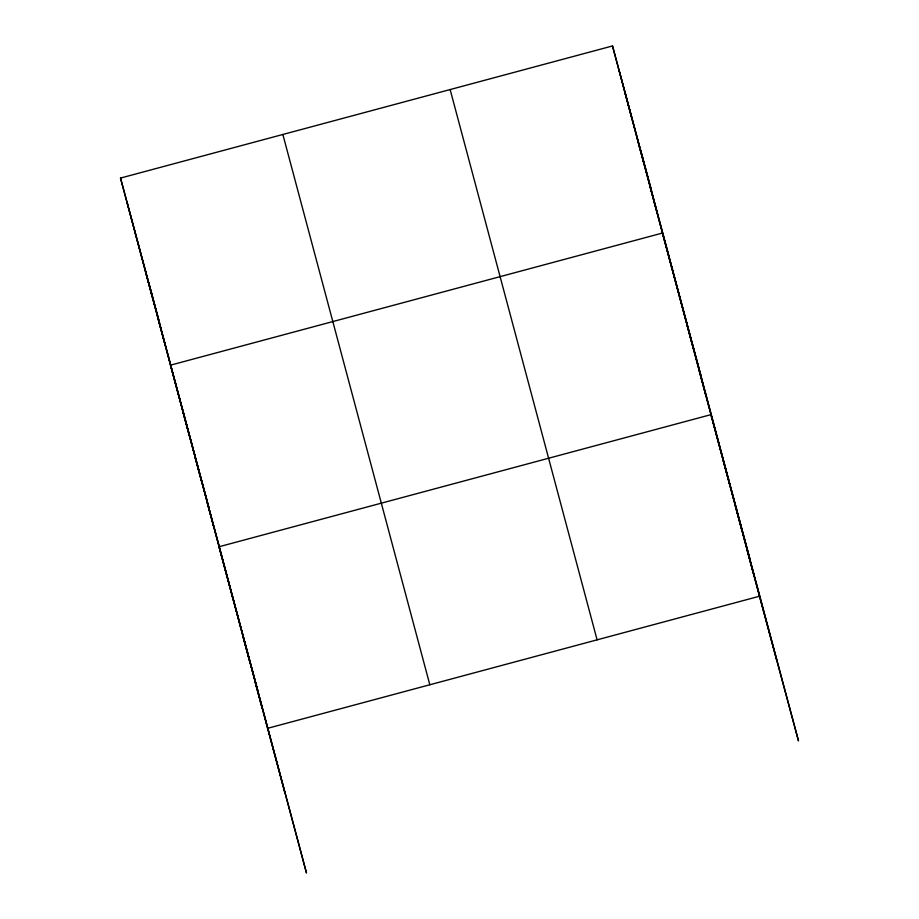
<?xml version="1.0" encoding="UTF-8"?>
<svg xmlns="http://www.w3.org/2000/svg" width="919" height="919" viewBox="0 0 919 919"><rect width="100%" height="100%" fill="white"/><g stroke="black" fill="none" stroke-linecap="round" stroke-linejoin="round"><path stroke-width="1.38" d="M148.912 283.362L306.498 873.05L120.504 178.079L612.502 45.95L651.537 190.635M267.463 728.365L759.462 596.236L612.502 45.95M624.989 92.727L631.812 118.011M637.487 139.504L644.311 164.788M649.974 186.27L656.798 211.565M701.507 377.732L662.461 233.047L170.475 365.176L187.924 429.862M686.711 323.844L693.535 349.128M698.842 369.243L705.666 394.527M749.996 559.326L710.961 414.641L218.963 546.771L257.642 690.1M723.081 460.04L729.904 485.324M735.211 505.439L742.035 530.722M747.331 550.837L754.154 576.121M759.462 596.236L798.496 740.921L640.911 151.233M120.504 178.079L159.538 322.764M145.489 271.622L152.313 296.917M157.976 318.399L164.8 343.683M188.292 431.218L209.141 508.506M182.594 410.575L189.417 435.859M194.713 455.973L201.537 481.257M206.844 501.372L213.667 526.656M243.213 637.568L250.037 662.852M255.333 682.966L262.156 708.25M619.326 71.234L776.911 660.922M450.138 89.557L597.097 639.842M282.857 134.473L429.816 684.758M127.327 203.363L284.913 793.051"/></g></svg>
